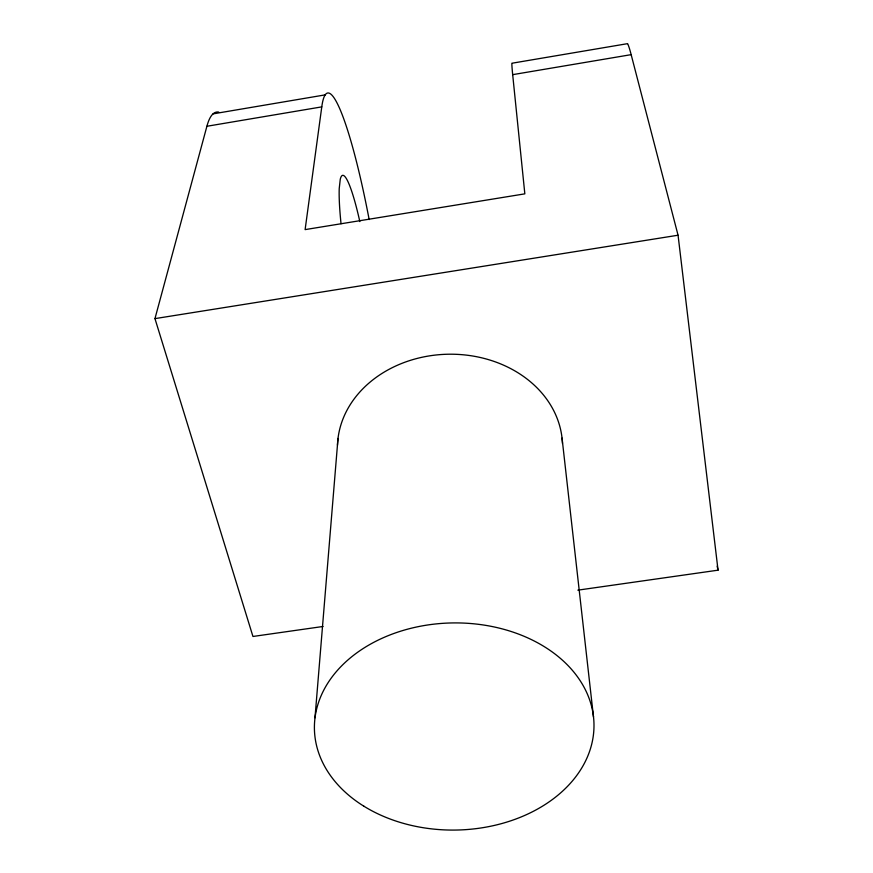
<?xml version="1.0" encoding="UTF-8"?>
<svg xmlns="http://www.w3.org/2000/svg" width="873" height="873" viewBox="0 0 873 873"><rect width="100%" height="100%" fill="white"/><g stroke="black" fill="none" stroke-linecap="round" stroke-linejoin="round"><path stroke-width="1.31" d="M314.989 717.781L338.004 438.432M323.054 626.476L252.952 636.472L154.958 318.623L206.901 126.269L321.777 106.877L305.114 229.61L524.837 193.85L512.68 74.652A166.077 3.623 81.2 0 1 511.862 63.249L627.589 43.65A167.027 7.257 81.5 0 1 631.157 54.65L678.059 235.219L718.043 570.178L577.839 590.159M213.056 113.872L325.334 94.851M512.68 74.652L631.157 54.65M154.958 318.623L678.059 235.219M717.159 566.195L718.043 570.178M562.048 438.093L593.498 716.973M206.901 126.269A163.644 31.155 80.3 0 1 218.741 112.104M321.777 106.877A164.55 20.908 80.7 0 1 369.159 219.559M341.037 223.728A82.007 10.389 80.7 0 1 339.226 188.579L340.263 179.271A82.007 10.389 80.7 0 1 359.829 221.589M337.48 445.186A112.552 93.029 -0.9 0 1 449.606 354.209A112.552 93.029 -0.9 0 1 562.463 443.473M363.921 806.226A139.811 103.581 -0.9 0 0 591.763 743.949A139.811 103.581 -0.9 0 0 406.851 629.368A139.811 103.581 -0.9 0 0 363.921 806.226"/></g></svg>
